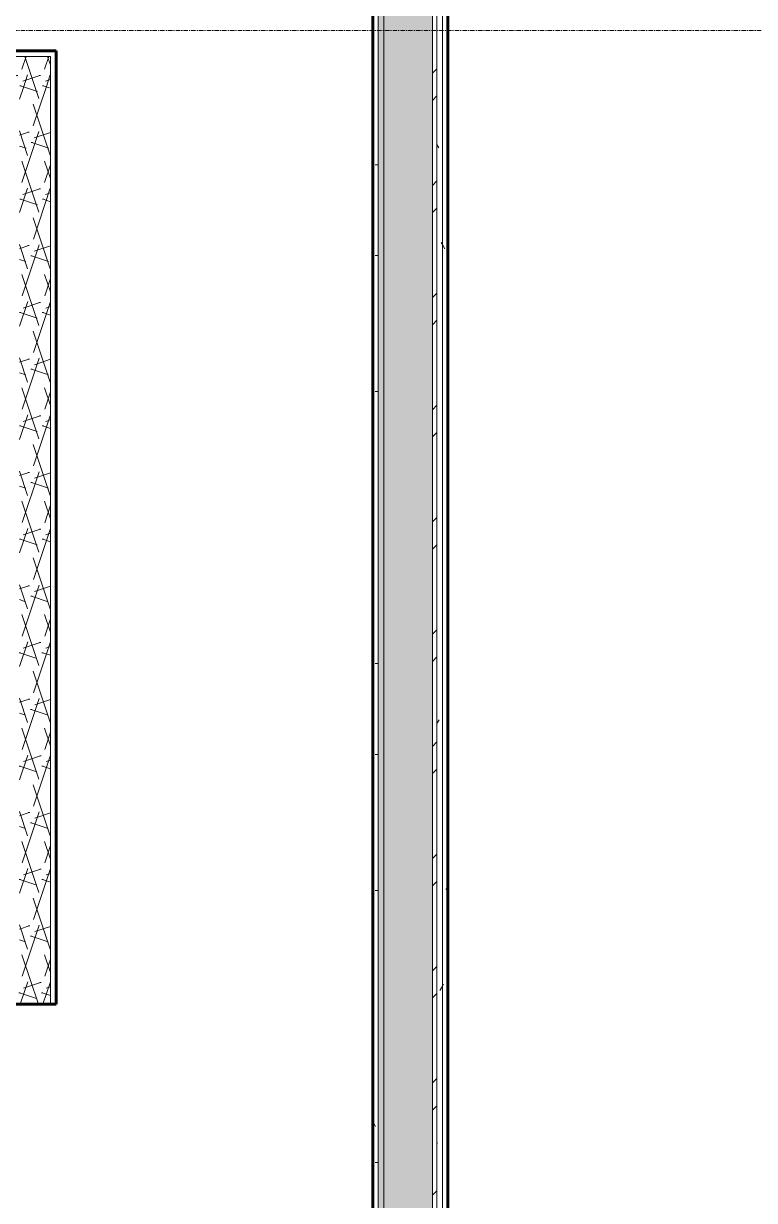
# Model space of a CAD drawing. Header units: inches. Extents: x -4169 to -1846, y 9706 to 12377.
# Drawn here: x -2758.4 to -2675.9, y 11403.1 to 11536 of the extents above; entities that cross this region are included whole.
import ezdxf

# ---------------------------------------------------------------- set-up
doc = ezdxf.new("R2010")
doc.units = ezdxf.units.IN
doc.header["$MEASUREMENT"] = 0
doc.linetypes.add('Grid Line 1_2_', pattern=[0.875, 0.5, -0.125, 0.125, -0.125])
for name, color, linetype, lineweight in [('0-1', 7, 'Continuous', 5), ('A-WALL', 113, 'Continuous', 18), ('A-WALL-4', 10, 'Continuous', 60), ('A-WALL-5', 50, 'Continuous', 18), ('A-WALL-PATT-1', 250, 'Continuous', 9), ('A-WALL-PATT-2', 253, 'Continuous', 9), ('A-WALL-PATT-4', 111, 'Continuous', 9), ('I-WALL-2', 2, 'Continuous', 5), ('I-WALL-3', 2, 'Continuous', 60), ('S-GRID-1', 1, 'Grid Line 1_2_', 9)]:
    doc.layers.add(name, color=color, linetype=linetype, lineweight=lineweight)
pattern_1 = [(0, (0, 0), (20.48, 5.12), [0.845, -14.515, 0.845, -14.515, -81.92]), (0, (0, 0), (20.48, 5.12), [-30.72, 0.845, -29.875, 0.845, -14.515, -35.84]), (0, (0, 0), (20.48, 5.12), [-76.8, 0.845, -9.395, 0.845, -24.755]), (120, (7.68, 2.56), (-14.67405, 15.1762003), [0.845, -14.515, 0.845, -14.515, -81.92]), (120, (7.68, 2.56), (-14.67405, 15.1762003), [-30.72, 0.845, -29.875, 0.845, -14.515, -35.84]), (120, (7.68, 2.56), (-14.67405, 15.1762003), [-76.8, 0.845, -9.395, 0.845, -24.755]), (240, (10.24, 12.8), (-5.80595, -20.2962003), [0.845, -14.515, 0.845, -14.515, -81.92]), (240, (10.24, 12.8), (-5.80595, -20.2962003), [-30.72, 0.845, -29.875, 0.845, -14.515, -35.84]), (240, (10.24, 12.8), (-5.80595, -20.2962003), [-76.8, 0.845, -9.395, 0.845, -24.755])]
pattern_2 = [(161.57, (0.32, 0.32), (-2.560496185, -0.000537386), [0, -18.214, 2.022, 0]), (18.43, (-0.32, 0.32), (-2.560496185, 0.000537386), [0, -18.214, 2.022, 0]), (108.43, (0.32, 0.32), (1.27922091, -6.400876726), [6.07, -14.166]), (71.57, (-0.32, 0.32), (1.27922091, 6.400876726), [6.07, -14.166])]

# ---------------------------------------------------------------- blocks, each defined once
blk = doc.blocks.new('CTR - 1st Phase - Unit Layouts_rvt-1-ENLARGED RCP - 2ND FLOOR PLAN')
at = {"layer": 'A-WALL-PATT-1'}
h = blk.add_hatch(dxfattribs=at)
h.set_pattern_fill('FP_1', color=256, style=0, pattern_type=2)
h.set_pattern_definition(pattern_1)
h.paths.add_polyline_path([(-2755.35, 11425.23), (-2754.72, 11425.23), (-2754.72, 11532.26), (-2755.35, 11532.26), (-2755.35, 11447.86)], flags=0)
at = {"layer": 'A-WALL-PATT-2'}
h = blk.add_hatch(dxfattribs=at)
h.set_pattern_fill('FP_2', color=256, style=0, pattern_type=2)
h.set_pattern_definition(pattern_2)
h.paths.add_polyline_path([(-2781.97, 11528.76), (-2755.35, 11528.76), (-2755.35, 11532.26), (-2784.12, 11532.26), (-2784.12, 11528.76), (-2782.6, 11528.76)], flags=0)
h = blk.add_hatch(dxfattribs=at)
h.set_pattern_fill('FP_2', color=256, style=0, pattern_type=2)
h.set_pattern_definition(pattern_2)
h.paths.add_polyline_path([(-2755.35, 11425.23), (-2755.35, 11528.76), (-2758.85, 11528.76), (-2758.85, 11425.23)], flags=0)
at = {"layer": 'A-WALL-4'}
for p, q in [((-2781.97, 11532.89), (-2754.72, 11532.89)), ((-2754.72, 11532.89), (-2754.72, 11532.26)), ((-2754.72, 11532.26), (-2754.72, 11528.14)), ((-2754.72, 11528.14), (-2754.72, 11425.23)), ((-2754.72, 11425.23), (-2759.47, 11425.23))]:
    blk.add_line(p, q, dxfattribs=at)
at = {"layer": 'A-WALL-5'}
for p, q in [((-2782.6, 11532.26), (-2755.35, 11532.26)), ((-2755.35, 11528.76), (-2755.35, 11532.26)), ((-2755.35, 11528.14), (-2755.35, 11528.76)), ((-2755.35, 11425.23), (-2755.35, 11528.14))]:
    blk.add_line(p, q, dxfattribs=at)
blk = doc.blocks.new('CTR - 1st Phase - Shell_rvt-1-ENLARGED RCP - 2ND FLOOR PLAN')
at = {"layer": 'S-GRID-1'}
blk.add_line((-1846.46, 11535.19), (-4136.46, 11535.19), dxfattribs=at)

msp = doc.modelspace()

# ---------------------------------------------------------------- hatches: boundary and pattern name
at = {"layer": 'A-WALL-PATT-4'}
h = msp.add_hatch(dxfattribs=at)
h.set_pattern_fill('FP_2', color=256, style=0, pattern_type=2)
h.set_pattern_definition(pattern_2)
h.paths.add_polyline_path([(-2717.72, 11255.64), (-2712.22, 11255.64), (-2712.22, 11623.24), (-2717.72, 11623.24), (-2717.72, 11274.66)], flags=0)
h = msp.add_hatch(dxfattribs=at)
h.set_pattern_fill('FP_38', color=256, style=0, pattern_type=2)
h.set_pattern_definition([(45, (0, 0), (-6.335677, 6.335677), []), (45, (0, 9.6), (-6.335677, 6.335677), [])])
h.paths.add_polyline_path([(-2712.22, 11255.64), (-2711.72, 11255.64), (-2711.72, 11623.24), (-2712.22, 11623.24), (-2712.22, 11273.65)], flags=0)
h = msp.add_hatch(dxfattribs=at)
h.set_pattern_fill('FP_1', color=256, style=0, pattern_type=2)
h.set_pattern_definition(pattern_1)
h.paths.add_polyline_path([(-2711.72, 11255.64), (-2711.1, 11255.64), (-2711.1, 11623.24), (-2711.72, 11623.24), (-2711.72, 11273.65)], flags=0)
h = msp.add_hatch(dxfattribs=at)
h.set_pattern_fill('FP_1', color=256, style=0, pattern_type=2)
h.set_pattern_definition(pattern_1)
h.paths.add_polyline_path([(-2718.35, 11255.64), (-2718.35, 11622.61), (-2718.97, 11622.61), (-2718.97, 11371.01), (-2718.72, 11371.01), (-2718.72, 11299.01), (-2718.97, 11299.01), (-2718.97, 11255.64)], flags=0)
h = msp.add_hatch(dxfattribs=at)
h.set_pattern_fill('FP_1', color=256, style=0, pattern_type=2)
h.set_pattern_definition(pattern_1)
h.paths.add_polyline_path([(-2711.1, 11255.64), (-2710.47, 11255.64), (-2710.47, 11299), (-2710.72, 11299), (-2710.72, 11371), (-2710.47, 11371), (-2710.47, 11622.61), (-2711.1, 11622.61), (-2711.1, 11273.65)], flags=0)
at = {"layer": 'I-WALL-2'}
msp.add_hatch(color=256, dxfattribs=at).paths.add_polyline_path([(-2717.72, 11255.64), (-2717.72, 11623.24), (-2718.35, 11623.24), (-2718.35, 11255.64)], flags=0)

# ---------------------------------------------------------------- linework, layer by layer
at = {"layer": 'A-WALL'}
for p, q in [((-2718.35, 11623.24), (-2718.35, 11255.64)), ((-2717.72, 11623.24), (-2717.72, 11255.64)), ((-2712.22, 11623.24), (-2712.22, 11255.64)), ((-2711.72, 11623.24), (-2711.72, 11255.64)), ((-2711.1, 11623.24), (-2711.1, 11255.64))]:
    msp.add_line(p, q, dxfattribs=at)
at = {"layer": 'I-WALL-3'}
for p, q in [((-2718.97, 11371.01), (-2718.97, 11622.61)), ((-2710.47, 11622.61), (-2710.47, 11371))]:
    msp.add_line(p, q, dxfattribs=at)

# ---------------------------------------------------------------- block references
at = {"layer": '0-1'}
for name in ['CTR - 1st Phase - Shell_rvt-1-ENLARGED RCP - 2ND FLOOR PLAN', 'CTR - 1st Phase - Unit Layouts_rvt-1-ENLARGED RCP - 2ND FLOOR PLAN']:
    msp.add_blockref(name, (0, 0), dxfattribs=at)

doc.saveas('drawing.dxf')
